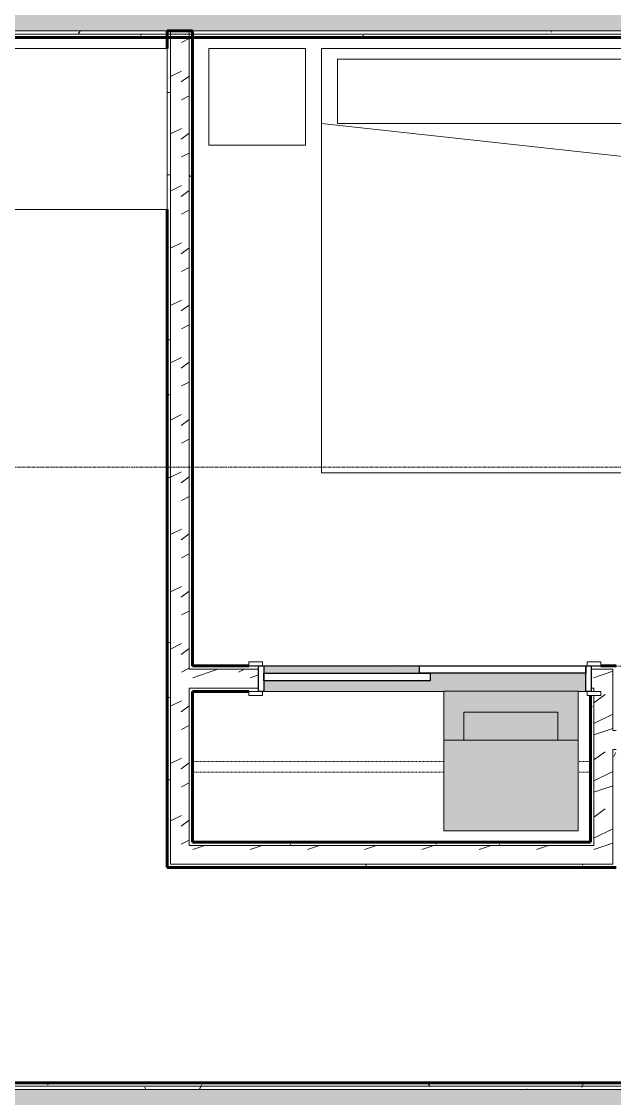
# Model space of a CAD drawing. Header units: inches. Extents: x -4169 to -1846, y 9706 to 12377.
# Drawn here: x -3708.3 to -3597.9, y 10349.6 to 10550.2 of the extents above; entities that cross this region are included whole.
import ezdxf

# ---------------------------------------------------------------- set-up
doc = ezdxf.new("R2010")
doc.units = ezdxf.units.IN
doc.header["$MEASUREMENT"] = 0
doc.linetypes.add('Dash', pattern=[0.25, 0.125, -0.125])
doc.linetypes.add('Grid Line 1_2_', pattern=[0.875, 0.5, -0.125, 0.125, -0.125])
for name, color, linetype, lineweight in [('0-1', 7, 'Continuous', 5), ('0-2', 10, 'Continuous', 18), ('A-DOOR-1', 7, 'Continuous', 9), ('A-DOOR-2', 50, 'Continuous', 30), ('A-DOOR-FRAM-1', 50, 'Continuous', 30), ('A-WALL', 113, 'Continuous', 18), ('A-WALL-1', 8, 'Continuous', 5), ('A-WALL-2', 250, 'Continuous', 60), ('A-WALL-3', 10, 'Continuous', 18), ('A-WALL-PATT-1', 7, 'Continuous', 9), ('A-WALL-PATT-2', 253, 'Continuous', 9), ('A-WALL-PATT-4', 111, 'Continuous', 9), ('I-FURN-1', 7, 'Continuous', 9), ('I-FURN-HDLN-1', 7, 'Dash', 9), ('I-WALL-3', 2, 'Continuous', 60), ('P-SANR-FIXT-1', 253, 'Continuous', 9), ('P-SANR-FIXT-2', 7, 'Continuous', 9), ('Q-CASE-HDLN-1', 7, 'Dash', 9), ('Q-SPCQ-2', 7, 'Continuous', 9), ('S-GRID-1', 1, 'Grid Line 1_2_', 9)]:
    doc.layers.add(name, color=color, linetype=linetype, lineweight=lineweight)
pattern_1 = [(216.87, (4.265, 10.662), (31.9871619, 21.32545714), [5.331, -47.981]), (206.565, (10.662, 7.464), (-10.662476, -10.6620098), [11.921, -11.921]), (198.435, (10.662, 2.132), (-21.3244936, -10.6625869), [6.744, -26.974])]
pattern_2 = [(0, (0, 0), (20.48, 5.12), [0.845, -14.515, 0.845, -14.515, -81.92]), (0, (0, 0), (20.48, 5.12), [-30.72, 0.845, -29.875, 0.845, -14.515, -35.84]), (0, (0, 0), (20.48, 5.12), [-76.8, 0.845, -9.395, 0.845, -24.755]), (120, (7.68, 2.56), (-14.67405, 15.1762003), [0.845, -14.515, 0.845, -14.515, -81.92]), (120, (7.68, 2.56), (-14.67405, 15.1762003), [-30.72, 0.845, -29.875, 0.845, -14.515, -35.84]), (120, (7.68, 2.56), (-14.67405, 15.1762003), [-76.8, 0.845, -9.395, 0.845, -24.755]), (240, (10.24, 12.8), (-5.80595, -20.2962003), [0.845, -14.515, 0.845, -14.515, -81.92]), (240, (10.24, 12.8), (-5.80595, -20.2962003), [-30.72, 0.845, -29.875, 0.845, -14.515, -35.84]), (240, (10.24, 12.8), (-5.80595, -20.2962003), [-76.8, 0.845, -9.395, 0.845, -24.755])]
pattern_3 = [(161.57, (0.32, 0.32), (-2.560496185, -0.000537386), [0, -18.214, 2.022, 0]), (18.43, (-0.32, 0.32), (-2.560496185, 0.000537386), [0, -18.214, 2.022, 0]), (108.43, (0.32, 0.32), (1.27922091, -6.400876726), [6.07, -14.166]), (71.57, (-0.32, 0.32), (1.27922091, 6.400876726), [6.07, -14.166])]

# ---------------------------------------------------------------- blocks, each defined once
blk = doc.blocks.new('FOLDING_SLIDING CLOSET - 60_ x 80_-1494136-ENLARGED RCP - 1ST FLOOR PLAN')
at = {"layer": 'A-DOOR-1'}
for p, q in [((-32.75, 3.25), (-30.25, 3.25)), ((-32.75, 2.5), (-32.75, 3.25)), ((-30.25, 2.5), (-32.75, 2.5)), ((-30.25, 3.25), (-30.25, 2.5)), ((30.25, 3.25), (32.75, 3.25)), ((30.25, 2.5), (30.25, 3.25)), ((32.75, 2.5), (30.25, 2.5)), ((32.75, 3.25), (32.75, 2.5)), ((-32.75, -2.25), (-30.25, -2.25)), ((-32.75, -3), (-32.75, -2.25)), ((-30.25, -3), (-32.75, -3)), ((-30.25, -2.25), (-30.25, -3)), ((30.25, -2.25), (32.75, -2.25)), ((30.25, -3), (30.25, -2.25)), ((32.75, -3), (30.25, -3)), ((32.75, -2.25), (32.75, -3))]:
    blk.add_line(p, q, dxfattribs=at)
at = {"layer": 'A-DOOR-2'}
for p, q in [((-1, 0.5), (30, 0.5)), ((-1, -0.88), (-1, 0.5)), ((30, 0.5), (30, -0.88)), ((-30, -0.88), (1, -0.88)), ((-30, -2.25), (-30, -0.88)), ((30, -0.88), (-1, -0.88)), ((1, -0.88), (1, -2.25)), ((1, -2.25), (-30, -2.25))]:
    blk.add_line(p, q, dxfattribs=at)
at = {"layer": 'A-DOOR-FRAM-1'}
for p, q in [((-31, 2.5), (-30, 2.5)), ((-31, -2.25), (-31, 2.5)), ((-30, 2.5), (-30, -2.25)), ((30, 2.5), (31, 2.5)), ((30, -2.25), (30, 2.5)), ((31, 2.5), (31, -2.25)), ((-30, -2.25), (-31, -2.25)), ((31, -2.25), (30, -2.25))]:
    blk.add_line(p, q, dxfattribs=at)
blk = doc.blocks.new('Stacked Washer and Dryer - 26_x25_ - Private-1352637-ENLARGED RCP - 1ST FLOOR PLAN')
at = {"layer": 'P-SANR-FIXT-1'}
blk.add_hatch(color=256, dxfattribs=at).paths.add_polyline_path([(0, 12.5), (0, -12.5), (26, -12.5), (26, 12.5), (22.59, 12.5)], flags=0)
at = {"layer": 'P-SANR-FIXT-2'}
for p, q in [((26, 12.5), (0, 12.5)), ((0, -12.5), (0, 12.5)), ((16.91, 12.5), (16.91, -12.5)), ((26, 12.5), (26, -12.5)), ((16.91, 8.75), (22.09, 8.75)), ((22.09, 8.75), (22.09, -8.75)), ((22.09, -8.75), (16.91, -8.75)), ((0, -12.5), (26, -12.5))]:
    blk.add_line(p, q, dxfattribs=at)
blk = doc.blocks.new('OD_CW_Closet - OD_CW_Closet-2482441-ENLARGED RCP - 1ST FLOOR PLAN')
at = {"layer": 'Q-CASE-HDLN-1'}
for p, q in [((0.74, 10.97), (3.07, 10.97)), ((28.07, 10.97), (74.86, 10.97)), ((0.74, 8.97), (3.07, 8.97)), ((28.07, 8.97), (74.86, 8.97)), ((1.61, -4.05), (3.07, -4.05)), ((28.07, -4.05), (61.61, -4.05))]:
    blk.add_line(p, q, dxfattribs=at)
blk = doc.blocks.new('Refrigerator_-_Side-by-Side_6047 - 36_ X 30_-345559-ENLARGED RCP - 1ST FLOOR PLAN')
at = {"layer": 'Q-SPCQ-2'}
for p, q in [((17.87, 14.42), (-17.88, 14.42)), ((-17.88, 14.42), (-17.88, -15.58)), ((17.87, -15.58), (17.87, 14.42)), ((-17.88, -15.58), (17.87, -15.58))]:
    blk.add_line(p, q, dxfattribs=at)
blk = doc.blocks.new('Bed-Standard - Queen 60_ x 79_-1433484-ENLARGED RCP - 1ST FLOOR PLAN')
at = {"layer": 'I-FURN-1'}
for p, q in [((-19.31, 41.3), (40.69, 41.3)), ((-19.31, -37.7), (-19.31, 41.3)), ((40.69, 41.3), (40.69, -37.7)), ((40.69, -23.7), (-19.31, -17.13)), ((-16.31, -23.7), (37.69, -23.7)), ((-16.31, -35.7), (-16.31, -23.7)), ((37.69, -35.7), (37.69, -23.7)), ((-16.31, -35.7), (37.69, -35.7)), ((40.69, -37.7), (-19.31, -37.7))]:
    blk.add_line(p, q, dxfattribs=at)
at = {"layer": 'I-FURN-HDLN-1'}
for p, q in [((-55.31, 77.3), (64.69, 77.3)), ((-55.31, -37.7), (-55.31, 77.3)), ((64.69, 77.3), (64.69, -37.7))]:
    blk.add_line(p, q, dxfattribs=at)
blk = doc.blocks.new('Table-Night Stand - 18_ x 18_ x 24_-1372838-ENLARGED RCP - 1ST FLOOR PLAN')
at = {"layer": 'I-FURN-1'}
for p, q in [((0.15, 0), (18.15, 0)), ((0.15, -18), (0.15, 0)), ((18.15, 0), (18.15, -18)), ((18.15, -18), (0.15, -18))]:
    blk.add_line(p, q, dxfattribs=at)
blk = doc.blocks.new('CTR - 1st Phase - Unit Layouts_rvt-1-ENLARGED RCP - 1ST FLOOR PLAN')
at = {"layer": 'A-WALL-1'}
h = blk.add_hatch(color=256, dxfattribs=at)
h.paths.add_polyline_path([(-3634.18, 10425.44), (-3629.64, 10425.44), (-3629.64, 10425.48), (-3604.64, 10425.48), (-3604.64, 10425.44), (-3603.18, 10425.44), (-3603.18, 10428.81), (-3632.18, 10428.81), (-3632.18, 10427.44), (-3663.18, 10427.44), (-3663.18, 10425.44)], flags=0)
h.paths.add_polyline_path([(-3634.18, 10428.81), (-3634.18, 10430.19), (-3663.18, 10430.19), (-3663.18, 10428.81)], flags=0)
at = {"layer": 'A-WALL-PATT-1'}
h = blk.add_hatch(dxfattribs=at)
h.set_pattern_fill('FP_1', color=256, style=0, pattern_type=2)
h.set_pattern_definition(pattern_2)
h.paths.add_polyline_path([(-3680.62, 10392.64), (-3680.55, 10392.64), (-3680.55, 10547.19), (-3681.18, 10547.19), (-3681.18, 10392.64)], flags=0)
h = blk.add_hatch(dxfattribs=at)
h.set_pattern_fill('FP_1', color=256, style=0, pattern_type=2)
h.set_pattern_definition(pattern_2)
h.paths.add_polyline_path([(-3677.05, 10396.76), (-3676.43, 10396.76), (-3676.43, 10426.06), (-3677.05, 10426.06), (-3677.05, 10397.39)], flags=0)
h.paths.add_polyline_path([(-3676.43, 10429.56), (-3676.43, 10547.19), (-3677.05, 10547.19), (-3677.05, 10429.56)], flags=0)
h = blk.add_hatch(dxfattribs=at)
h.set_pattern_fill('FP_1', color=256, style=0, pattern_type=2)
h.set_pattern_definition(pattern_2)
h.paths.add_polyline_path([(-3597.56, 10392.64), (-3597.56, 10414.66), (-3598.18, 10414.66), (-3598.18, 10392.64)], flags=0)
h.paths.add_polyline_path([(-3597.56, 10418.16), (-3597.56, 10429.56), (-3598.18, 10429.56), (-3598.18, 10418.16)], flags=0)
h = blk.add_hatch(dxfattribs=at)
h.set_pattern_fill('FP_1', color=256, style=0, pattern_type=2)
h.set_pattern_definition(pattern_2)
h.paths.add_polyline_path([(-3602.18, 10396.76), (-3601.68, 10396.76), (-3601.7, 10424.69), (-3602.31, 10424.69), (-3602.31, 10396.76)], flags=0)
h = blk.add_hatch(dxfattribs=at)
h.set_pattern_fill('FP_1', color=256, style=0, pattern_type=2)
h.set_pattern_definition(pattern_2)
h.paths.add_polyline_path([(-3633.01, 10396.76), (-3602.31, 10396.76), (-3602.31, 10397.39), (-3676.43, 10397.39), (-3676.43, 10396.76), (-3647.68, 10396.76)], flags=0)
h = blk.add_hatch(dxfattribs=at)
h.set_pattern_fill('FP_1', color=256, style=0, pattern_type=2)
h.set_pattern_definition(pattern_2)
h.paths.add_polyline_path([(-3677.05, 10392.64), (-3598.18, 10392.64), (-3598.18, 10393.26), (-3680.55, 10393.26), (-3680.55, 10392.64)], flags=0)
at = {"layer": 'A-WALL-PATT-2'}
h = blk.add_hatch(dxfattribs=at)
h.set_pattern_fill('FP_2', color=256, style=0, pattern_type=2)
h.set_pattern_definition(pattern_1)
h.paths.add_polyline_path([(-3677.05, 10393.26), (-3677.05, 10548.44), (-3680.55, 10548.44), (-3680.55, 10393.26), (-3677.13, 10393.26)], flags=0)
h = blk.add_hatch(dxfattribs=at)
h.set_pattern_fill('FP_2', color=256, style=0, pattern_type=2)
h.set_pattern_definition(pattern_1)
h.paths.add_polyline_path([(-3676.41, 10426.06), (-3664.18, 10426.06), (-3664.18, 10429.56), (-3677.05, 10429.56), (-3677.05, 10426.06), (-3676.43, 10426.06)], flags=0)
h.paths.add_polyline_path([(-3601.68, 10426.06), (-3598.18, 10426.06), (-3598.18, 10429.56), (-3602.18, 10429.56), (-3602.18, 10426.06)], flags=0)
h = blk.add_hatch(dxfattribs=at)
h.set_pattern_fill('FP_2', color=256, style=0, pattern_type=2)
h.set_pattern_definition(pattern_1)
h.paths.add_polyline_path([(-3601.68, 10393.26), (-3598.18, 10393.26), (-3598.18, 10426.06), (-3601.68, 10426.06), (-3601.68, 10425.44), (-3600.43, 10425.44), (-3600.43, 10424.69), (-3601.68, 10424.69), (-3601.68, 10396.76)], flags=0)
h = blk.add_hatch(dxfattribs=at)
h.set_pattern_fill('FP_2', color=256, style=0, pattern_type=2)
h.set_pattern_definition(pattern_1)
h.paths.add_polyline_path([(-3597.56, 10414.66), (-3594.02, 10414.66), (-3594.02, 10418.16), (-3598.18, 10418.16), (-3598.18, 10414.66)], flags=0)
h.paths.add_polyline_path([(-3531.72, 10414.66), (-3505.92, 10414.66), (-3505.92, 10418.16), (-3558.02, 10418.16), (-3558.02, 10414.66), (-3548.6, 10414.66)], flags=0)
h = blk.add_hatch(dxfattribs=at)
h.set_pattern_fill('FP_2', color=256, style=0, pattern_type=2)
h.set_pattern_definition(pattern_1)
h.paths.add_polyline_path([(-3632.1, 10393.26), (-3601.68, 10393.26), (-3601.68, 10396.76), (-3677.05, 10396.76), (-3677.05, 10393.26), (-3633.01, 10393.26)], flags=0)
at = {"layer": 'A-WALL-2'}
for p, q in [((-3681.18, 10545.19), (-3681.18, 10548.44)), ((-3681.18, 10548.44), (-3676.43, 10548.44)), ((-3676.43, 10548.44), (-3676.43, 10430.19)), ((-3681.18, 10392.64), (-3681.18, 10515.19)), ((-3676.43, 10430.19), (-3665.93, 10430.19)), ((-3600.43, 10430.19), (-3597.56, 10430.19)), ((-3665.93, 10425.44), (-3676.43, 10425.44)), ((-3676.43, 10425.44), (-3676.43, 10397.39)), ((-3602.31, 10397.39), (-3602.31, 10424.69)), ((-3676.43, 10397.39), (-3602.31, 10397.39)), ((-3680.55, 10392.64), (-3681.18, 10392.64)), ((-3676.43, 10392.64), (-3680.55, 10392.64)), ((-3602.31, 10392.64), (-3676.43, 10392.64)), ((-3598.18, 10392.64), (-3602.31, 10392.64)), ((-3597.56, 10392.64), (-3598.18, 10392.64))]:
    blk.add_line(p, q, dxfattribs=at)
at = {"layer": 'A-WALL-3'}
for p, q in [((-3680.55, 10548.44), (-3680.55, 10393.26)), ((-3677.05, 10548.44), (-3677.05, 10429.56)), ((-3634.18, 10430.19), (-3663.18, 10430.19)), ((-3677.05, 10429.56), (-3676.43, 10429.56)), ((-3664.18, 10429.56), (-3676.43, 10429.56)), ((-3598.18, 10429.56), (-3602.18, 10429.56)), ((-3598.18, 10426.06), (-3598.18, 10429.56)), ((-3677.05, 10426.06), (-3676.43, 10426.06)), ((-3677.05, 10426.06), (-3677.05, 10396.76)), ((-3664.18, 10426.06), (-3676.43, 10426.06)), ((-3601.68, 10426.06), (-3602.18, 10426.06)), ((-3601.68, 10425.44), (-3601.68, 10426.06)), ((-3598.18, 10425.44), (-3598.18, 10426.06)), ((-3663.18, 10425.44), (-3629.64, 10425.44)), ((-3604.64, 10425.44), (-3603.18, 10425.44)), ((-3601.68, 10424.69), (-3601.68, 10396.76)), ((-3598.18, 10425.44), (-3598.18, 10418.16)), ((-3598.18, 10418.16), (-3597.56, 10418.16)), ((-3598.18, 10414.66), (-3597.56, 10414.66)), ((-3598.18, 10414.66), (-3598.18, 10393.26)), ((-3677.05, 10396.76), (-3676.43, 10396.76)), ((-3676.43, 10396.76), (-3602.31, 10396.76)), ((-3602.31, 10396.76), (-3601.68, 10396.76)), ((-3680.55, 10393.26), (-3677.05, 10393.26)), ((-3677.05, 10393.26), (-3676.43, 10393.26)), ((-3676.43, 10393.26), (-3602.31, 10393.26)), ((-3602.31, 10393.26), (-3601.68, 10393.26)), ((-3601.68, 10393.26), (-3598.18, 10393.26))]:
    blk.add_line(p, q, dxfattribs=at)
at = {"layer": '0-2'}
blk.add_blockref('Refrigerator_-_Side-by-Side_6047 - 36_ X 30_-345559-ENLARGED RCP - 1ST FLOOR PLAN', (-3699.05, 10530.77), dxfattribs=at)
for name, p, rotation in [('Bed-Standard - Queen 60_ x 79_-1433484-ENLARGED RCP - 1ST FLOOR PLAN', (-3611.74, 10507.48), 180), ('Table-Night Stand - 18_ x 18_ x 24_-1372838-ENLARGED RCP - 1ST FLOOR PLAN', (-3655.28, 10527.19), 180), ('FOLDING_SLIDING CLOSET - 60_ x 80_-1494136-ENLARGED RCP - 1ST FLOOR PLAN', (-3633.18, 10427.94), 180), ('OD_CW_Closet - OD_CW_Closet-2482441-ENLARGED RCP - 1ST FLOOR PLAN', (-3601.57, 10421.39), 180), ('Stacked Washer and Dryer - 26_x25_ - Private-1352637-ENLARGED RCP - 1ST FLOOR PLAN', (-3617.14, 10399.48), 90.0000000000019)]:
    blk.add_blockref(name, p, dxfattribs=dict(at, rotation=rotation))
blk = doc.blocks.new('CTR - 1st Phase - Shell_rvt-1-ENLARGED RCP - 1ST FLOOR PLAN')
at = {"layer": 'S-GRID-1'}
blk.add_line((-1846.46, 10467.19), (-4136.46, 10467.19), dxfattribs=at)

msp = doc.modelspace()

# ---------------------------------------------------------------- hatches: boundary and pattern name
at = {"layer": 'A-WALL-PATT-4'}
h = msp.add_hatch(dxfattribs=at)
h.set_pattern_fill('FP_12', color=256, style=0, pattern_type=2)
h.set_pattern_definition(pattern_3)
h.paths.add_polyline_path([(-3575.64, 10548.44), (-3486.67, 10548.44), (-3486.67, 10551.94), (-3822.72, 10551.94), (-3822.72, 10548.44), (-3592.43, 10548.44)], flags=0)
h = msp.add_hatch(dxfattribs=at)
h.set_pattern_fill('FP_1', color=256, style=0, pattern_type=2)
h.set_pattern_definition(pattern_2)
h.paths.add_polyline_path([(-3491.49, 10547.81), (-3487.3, 10547.81), (-3487.3, 10548.44), (-3551.81, 10548.44), (-3551.81, 10547.81), (-3497.95, 10547.81)], flags=0)
h.paths.add_polyline_path([(-3822.72, 10547.81), (-3680.55, 10547.81), (-3680.55, 10548.44), (-3822.72, 10548.44)], flags=0)
h.paths.add_polyline_path([(-3599.25, 10547.81), (-3555.31, 10547.81), (-3555.31, 10548.44), (-3677.05, 10548.44), (-3677.05, 10547.81), (-3652.43, 10547.81)], flags=0)
h = msp.add_hatch(dxfattribs=at)
h.set_pattern_fill('FP_1', color=256, style=0, pattern_type=2)
h.set_pattern_definition(pattern_2)
h.paths.add_polyline_path([(-3681.18, 10547.19), (-3680.55, 10547.19), (-3680.55, 10547.81), (-3765.47, 10547.81), (-3765.47, 10547.19), (-3700.55, 10547.19)], flags=0)
h.paths.add_polyline_path([(-3818.73, 10547.19), (-3789.47, 10547.19), (-3789.47, 10547.81), (-3822.72, 10547.81), (-3822.72, 10547.19)], flags=0)
h.paths.add_polyline_path([(-3487.92, 10547.19), (-3487.92, 10547.81), (-3551.81, 10547.81), (-3551.81, 10547.19), (-3491.44, 10547.19)], flags=0)
h.paths.add_polyline_path([(-3592.43, 10547.19), (-3555.31, 10547.19), (-3555.31, 10547.81), (-3677.05, 10547.81), (-3677.05, 10547.19), (-3599.25, 10547.19)], flags=0)
h = msp.add_hatch(dxfattribs=at)
h.set_pattern_fill('FP_1', color=256, style=0, pattern_type=2)
h.set_pattern_definition(pattern_2)
h.paths.add_polyline_path([(-3505.92, 10351.96), (-3505.3, 10351.96), (-3505.3, 10352.59), (-3822.72, 10352.59), (-3822.72, 10351.96), (-3506.39, 10351.96)], flags=0)
h = msp.add_hatch(dxfattribs=at)
h.set_pattern_fill('FP_1', color=256, style=0, pattern_type=2)
h.set_pattern_definition(pattern_2)
h.paths.add_polyline_path([(-3666.78, 10351.34), (-3504.67, 10351.34), (-3504.67, 10351.96), (-3822.72, 10351.96), (-3822.72, 10351.34), (-3669.26, 10351.34)], flags=0)
h = msp.add_hatch(dxfattribs=at)
h.set_pattern_fill('FP_12', color=256, style=0, pattern_type=2)
h.set_pattern_definition(pattern_3)
h.paths.add_polyline_path([(-3822.72, 10345.84), (-3551.46, 10345.84), (-3551.46, 10345.89), (-3531.5, 10345.89), (-3531.5, 10345.84), (-3499.17, 10345.84), (-3499.17, 10351.34), (-3822.72, 10351.34), (-3822.72, 10349.67)], flags=0)

# ---------------------------------------------------------------- linework, layer by layer
at = {"layer": 'A-WALL'}
for p, q in [((-3822.72, 10548.44), (-3486.67, 10548.44)), ((-3765.47, 10547.81), (-3487.3, 10547.81)), ((-3822.72, 10351.96), (-3505.3, 10351.96)), ((-3822.72, 10351.34), (-3504.67, 10351.34))]:
    msp.add_line(p, q, dxfattribs=at)
at = {"layer": 'I-WALL-3'}
for p, q in [((-3487.92, 10547.19), (-3735.1, 10547.19)), ((-3822.72, 10352.59), (-3505.92, 10352.59))]:
    msp.add_line(p, q, dxfattribs=at)

# ---------------------------------------------------------------- block references
at = {"layer": '0-1'}
for name in ['CTR - 1st Phase - Shell_rvt-1-ENLARGED RCP - 1ST FLOOR PLAN', 'CTR - 1st Phase - Unit Layouts_rvt-1-ENLARGED RCP - 1ST FLOOR PLAN']:
    msp.add_blockref(name, (0, 0), dxfattribs=at)

doc.saveas('drawing.dxf')
